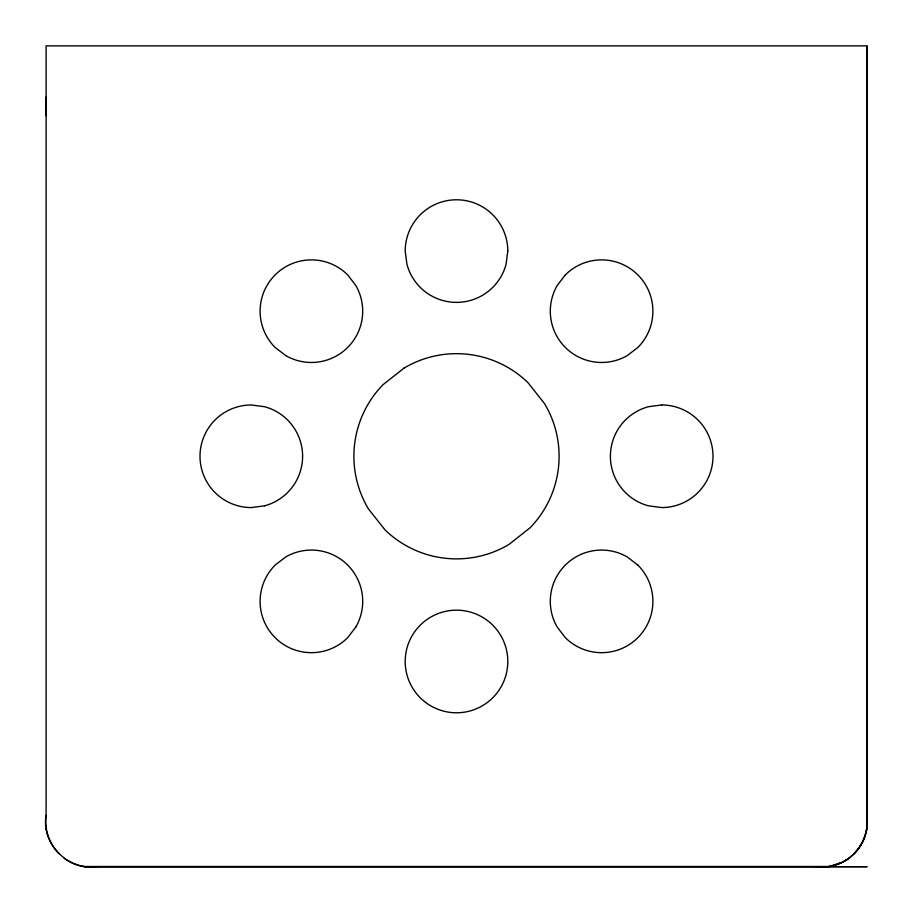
<?xml version="1.0" encoding="UTF-8"?>
<svg xmlns="http://www.w3.org/2000/svg" width="913" height="913" viewBox="0 0 913 913"><rect width="100%" height="100%" fill="white"/><g stroke="black" fill="none" stroke-linecap="round" stroke-linejoin="round"><path stroke-width="1.37" d="M64.241 858.403C73.759 865.239 85.799 868.24 97.406 866.677L866.894 866.677L97.406 866.677C68.829 871.379 41.017 844.126 46.107 815.377L46.107 45.878L866.894 45.878L866.722 829.335C864.371 843.235 855.276 855.549 842.71 861.94M46.107 815.377C44.212 829.278 49.199 843.76 59.06 853.723M853.94 853.723C863.835 843.76 868.731 829.289 866.894 815.377L866.894 45.878M848.759 858.403C839.241 865.239 827.201 868.24 815.594 866.677M841.421 862.488L829.518 866.403M83.448 866.494L829.552 866.494A45.342 45.342 0 0 0 866.722 829.335L866.894 815.377M46.107 97.177L46.107 115.689M46.369 826.448L46.278 829.335M507.799 251.075L506.053 264.348A51.299 51.299 0 0 1 406.947 264.348L405.201 251.075A51.299 51.299 0 0 1 456.5 199.776A51.299 51.299 0 0 1 507.799 251.075M565.318 274.904L557.17 285.529A51.299 51.299 0 0 0 627.242 355.602L637.867 347.454A51.299 51.299 0 0 0 637.867 274.904A51.299 51.299 0 0 0 565.318 274.904M355.83 627.026L347.682 637.651A51.299 51.299 0 0 1 275.133 637.651A51.299 51.299 0 0 1 275.133 565.101L285.758 556.941A51.299 51.299 0 0 1 355.83 627.026M403.945 368.156L382.924 384.761A102.598 102.598 0 0 0 368.384 508.838L384.989 529.848A102.598 102.598 0 0 0 509.055 544.388L530.076 527.782A102.598 102.598 0 0 0 544.616 403.717L528.011 382.695A102.598 102.598 0 0 0 403.945 368.156M661.697 404.973L648.424 406.719A51.299 51.299 0 0 0 648.424 505.825L661.697 507.571A51.299 51.299 0 0 0 712.996 456.272A51.299 51.299 0 0 0 661.697 404.973M264.576 505.825L251.303 507.571A51.299 51.299 0 0 1 200.004 456.272A51.299 51.299 0 0 1 251.303 404.973L264.576 406.719A51.299 51.299 0 0 1 264.576 505.825M637.867 565.101L627.242 556.941A51.299 51.299 0 0 0 557.17 627.026L565.318 637.651A51.299 51.299 0 0 0 637.867 637.651A51.299 51.299 0 0 0 637.867 565.101M285.758 355.602L275.133 347.454A51.299 51.299 0 0 1 275.133 274.904A51.299 51.299 0 0 1 347.682 274.904L355.83 285.529A51.299 51.299 0 0 1 285.758 355.602M425.572 702.405A51.299 51.299 0 0 0 507.411 667.791A51.299 51.299 0 0 0 436.517 614.221A51.299 51.299 0 0 0 425.572 702.405"/></g></svg>
